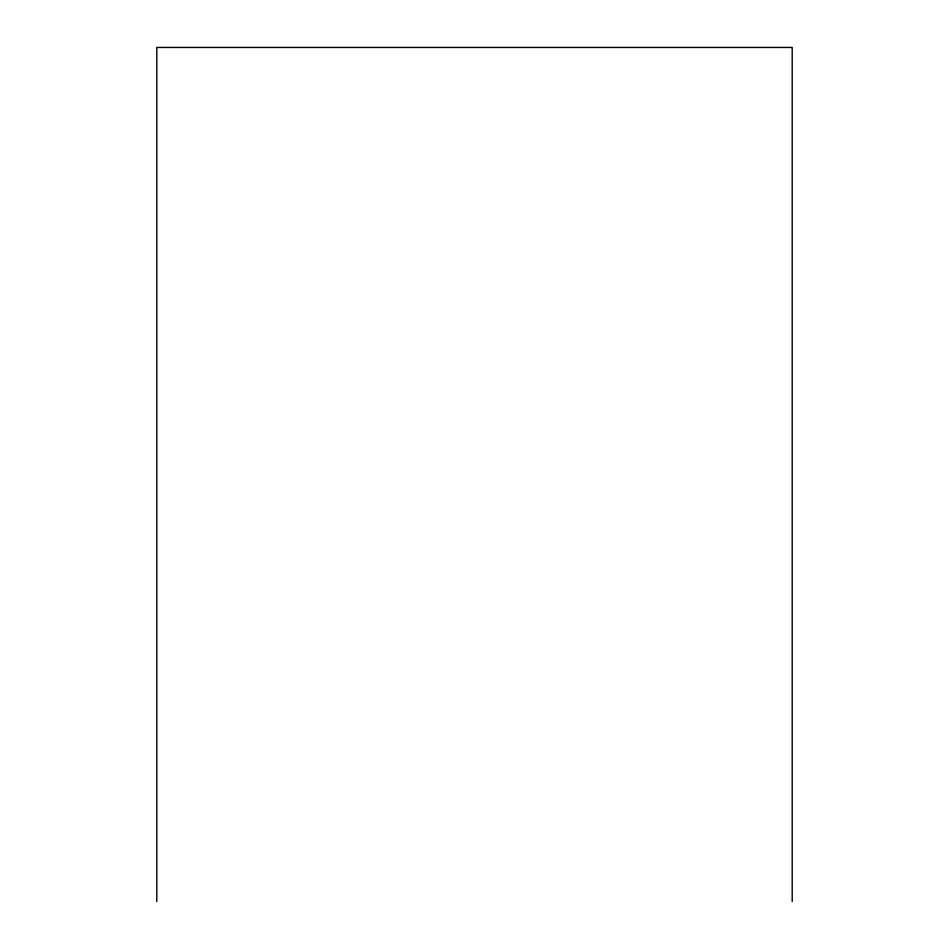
<?xml version="1.0" encoding="UTF-8"?>
<svg xmlns="http://www.w3.org/2000/svg" width="949" height="949" viewBox="0 0 949 949"><rect width="100%" height="100%" fill="white"/><g stroke="black" fill="none" stroke-linecap="round" stroke-linejoin="round"><path stroke-width="1.42" d="M792.201 901.55L792.201 47.45L156.799 47.45L156.799 901.55"/></g></svg>
